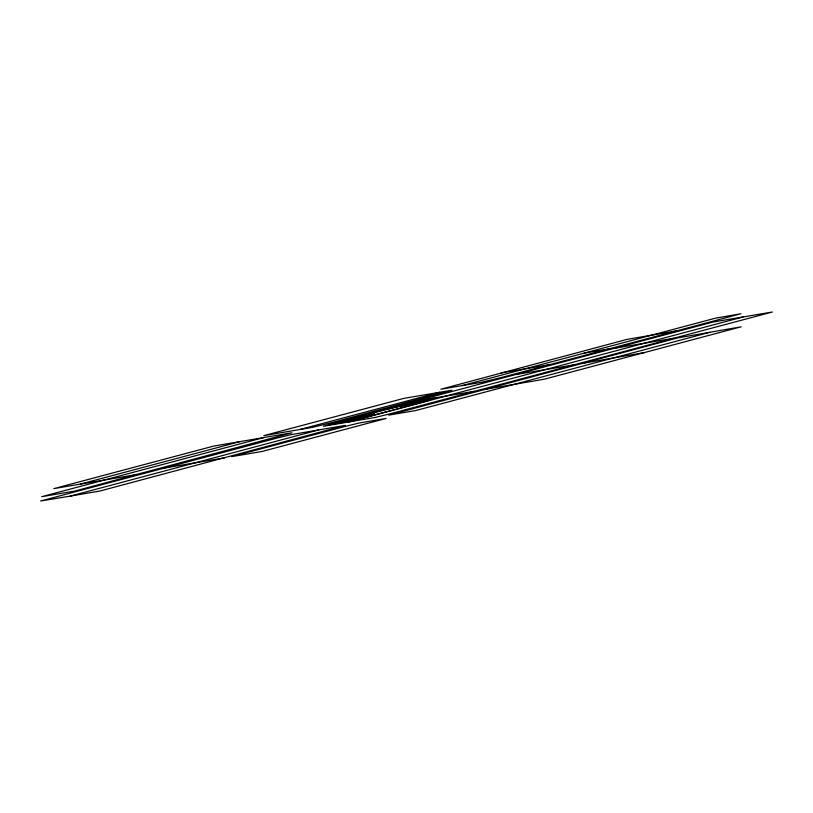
<?xml version="1.0" encoding="UTF-8"?>
<svg xmlns="http://www.w3.org/2000/svg" width="813" height="813" viewBox="0 0 813 813"><rect width="100%" height="100%" fill="white"/><g stroke="black" fill="none" stroke-linecap="round" stroke-linejoin="round"><path stroke-width="1.22" d="M263.94 437.526L41.666 496.692L74.867 491.042L291.958 432.77L213.667 446.083L53.81 488.633L80.416 484.081L240.059 441.591M462.14 385.616L715.318 318.208L740.938 313.757L504.304 376.744L481.57 382.303L440.859 389.234L627.077 339.377L676.863 330.81M299.723 429.538L311.867 427.475L334.204 422.018L451.916 390.199L403.766 398.4L263.768 435.656L299.723 429.538L439.792 392.262M418.339 400.667L393.512 407.272L411.165 404.325L436.002 397.72M421.876 400.077L329.621 424.671L351.866 420.961L430.544 400.047L408.299 403.756M345.952 420.616L370.779 414.01M400.575 406.094L425.402 399.488M340.058 422.435L354.57 418.583L349.092 419.498M413.766 402.841L388.817 408.929M341.003 422.282L374.305 413.421L363.716 415.189L338.889 421.795L349.478 420.026M404.102 405.504L428.939 398.898M407.638 404.915L432.465 398.309M348.066 421.104L372.893 414.498L365.83 415.677M351.348 420.555L371.338 415.778M425.067 400.951L405.596 406.134L411.063 405.22M70.02 496.164L100.212 490.95L345.332 425.382L290.912 434.681L277.253 438.014L40.65 500.991L70.02 496.164L318.645 429.945M445.798 396.083L743.102 316.948M348.98 421.927L446.591 395.961M709.901 332.283L415.941 410.494L388.797 415.128L677.514 337.964L741.161 326.806L544.314 379.204L483.522 389.61M644.323 352.588L581.285 363.584M164.236 468.095L224.683 457.81M80.416 484.081L137.397 474.406M584.049 353.157L608.825 348.919M614.039 348.371L673.957 338.208M501.103 372.903L549.923 364.6M357.009 419.589L334.58 423.349M416.276 401.012L474.629 391.277M515.92 374.488L573.45 364.966M337.324 422.028L323.391 426.297L375.21 417.445L388.817 414.122L772.35 312.009L712.849 322.07L337.324 422.028M345.312 426.388L231.725 456.632L262.132 451.459L386.114 418.421L358.919 423.065L345.312 426.388"/></g></svg>
